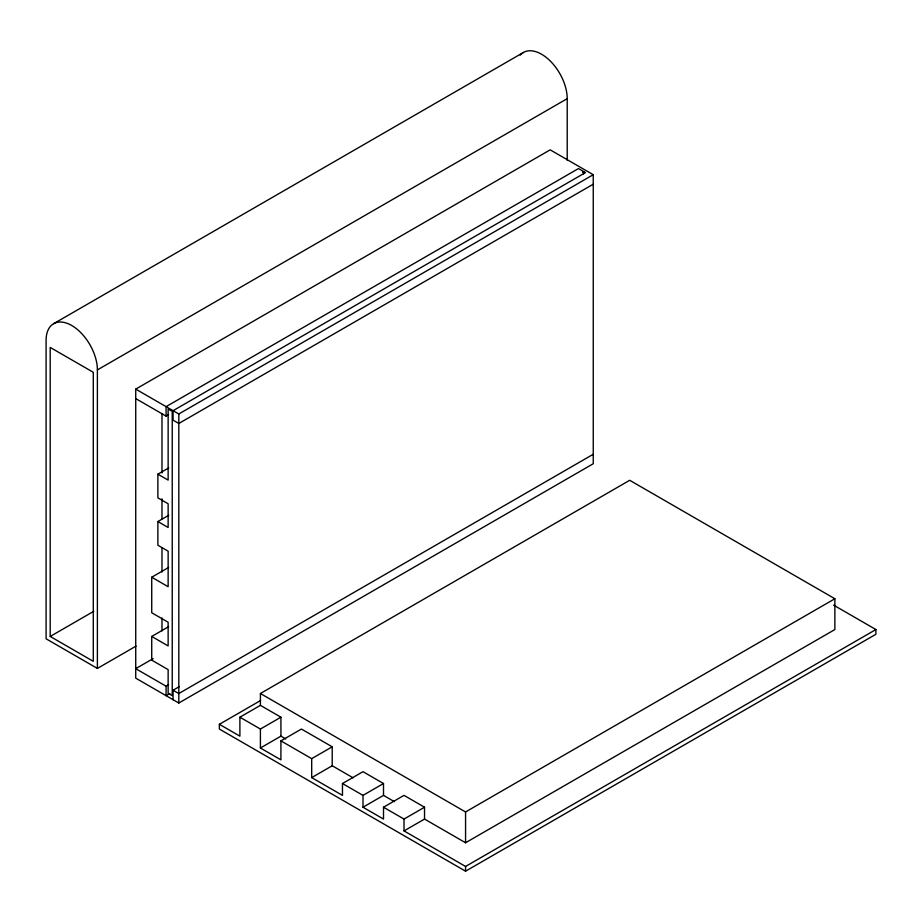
<?xml version="1.0" encoding="UTF-8"?>
<svg xmlns="http://www.w3.org/2000/svg" width="922" height="922" viewBox="0 0 922 922"><rect width="100%" height="100%" fill="white"/><g stroke="black" fill="none" stroke-linecap="round" stroke-linejoin="round"><path stroke-width="1.38" d="M53.614 323.703L523.442 52.45M136.041 646.115L97.386 668.427L97.386 369.918L567.214 98.666A36.269 20.941 60 0 0 549.016 59.815A36.269 20.941 60 0 0 520.25 55.101M135.73 389.119L550.157 149.848L593.249 174.719L593.249 463.743L178.81 703.025L135.73 678.143L135.73 389.119L178.81 413.99L593.249 174.719M135.73 398.592L166.087 416.122L168.588 414.693M593.249 184.204L178.81 423.475L173.071 420.155L173.071 410.682L585.447 172.587L578.474 168.565L166.087 406.648L166.087 416.122M157.881 474.173L168.138 480.097L168.138 409.022L172.241 411.385L172.241 695.672L168.138 693.309L168.138 669.614L151.727 660.14L151.727 636.445L168.138 645.93L168.138 622.235L151.727 612.761L151.727 577.218L168.138 586.703L168.138 551.16L157.881 545.236L157.881 521.552L168.138 527.476L168.138 503.781L157.881 497.857L157.881 474.173L168.749 467.903M157.881 521.552L168.749 515.283M151.727 577.218L168.622 567.468M50.203 636.445L93.283 661.316L93.283 372.292L50.203 347.421L50.203 636.445L93.802 611.274M151.727 636.445L168.622 626.695M153.144 658.608L135.73 668.669L166.087 686.198L168.588 684.758M173.071 699.706L173.071 690.232L179.294 686.625M169.832 693.517L166.087 695.672L166.087 686.198M593.249 454.269L178.81 693.54L173.071 690.232M833.626 605.132L875.9 629.542L875.9 634.278L465.564 871.186L219.367 729.048L219.367 724.3L239.893 736.148L239.893 717.201L260.407 705.353L260.407 693.505L629.703 480.293L834.871 598.747L834.871 629.542L465.564 842.754L424.535 819.07L404.02 830.906L404.02 819.07L424.535 807.223L424.535 819.07M219.367 724.3L260.534 700.547M260.407 729.048L280.922 717.201L280.922 736.148L260.407 747.996L260.407 729.048L239.893 717.201M260.407 747.996L280.922 759.843L280.922 740.885L301.436 729.048L332.208 746.808L332.208 765.767L353.138 777.845M280.922 740.885L311.694 758.656L332.208 746.808M311.694 758.656L311.694 777.603L332.208 765.767M342.465 783.527L362.991 771.691L383.506 783.527L383.506 795.375L362.991 807.223L362.991 795.375L342.465 783.527L342.465 795.375L311.694 777.603M362.991 795.375L383.506 783.527M362.991 807.223L383.506 819.07L383.506 807.223L404.02 795.375L424.535 807.223M260.407 693.505L465.564 811.959L834.871 598.747M404.02 830.906L465.564 866.45L875.9 629.542M584.421 173.186L582.577 172.114L583.603 171.527L583.603 173.889M260.407 705.353L280.922 717.201M280.922 736.148L285.751 738.937M383.506 795.375L394.362 801.644M383.506 807.223L404.02 819.07M97.386 668.427L46.1 638.808L46.1 340.31A36.269 20.941 60 0 1 71.743 325.501A36.269 20.941 60 0 1 97.386 369.918M567.214 98.666L567.214 160.382M465.564 811.959L465.564 842.754M465.564 866.45L465.564 871.186M178.81 413.99L178.81 703.025M161.984 414.082L161.984 472.951M161.984 498.79L161.984 518.89M161.984 547.61L161.984 572.02M161.984 617.959L161.984 630.89"/></g></svg>
